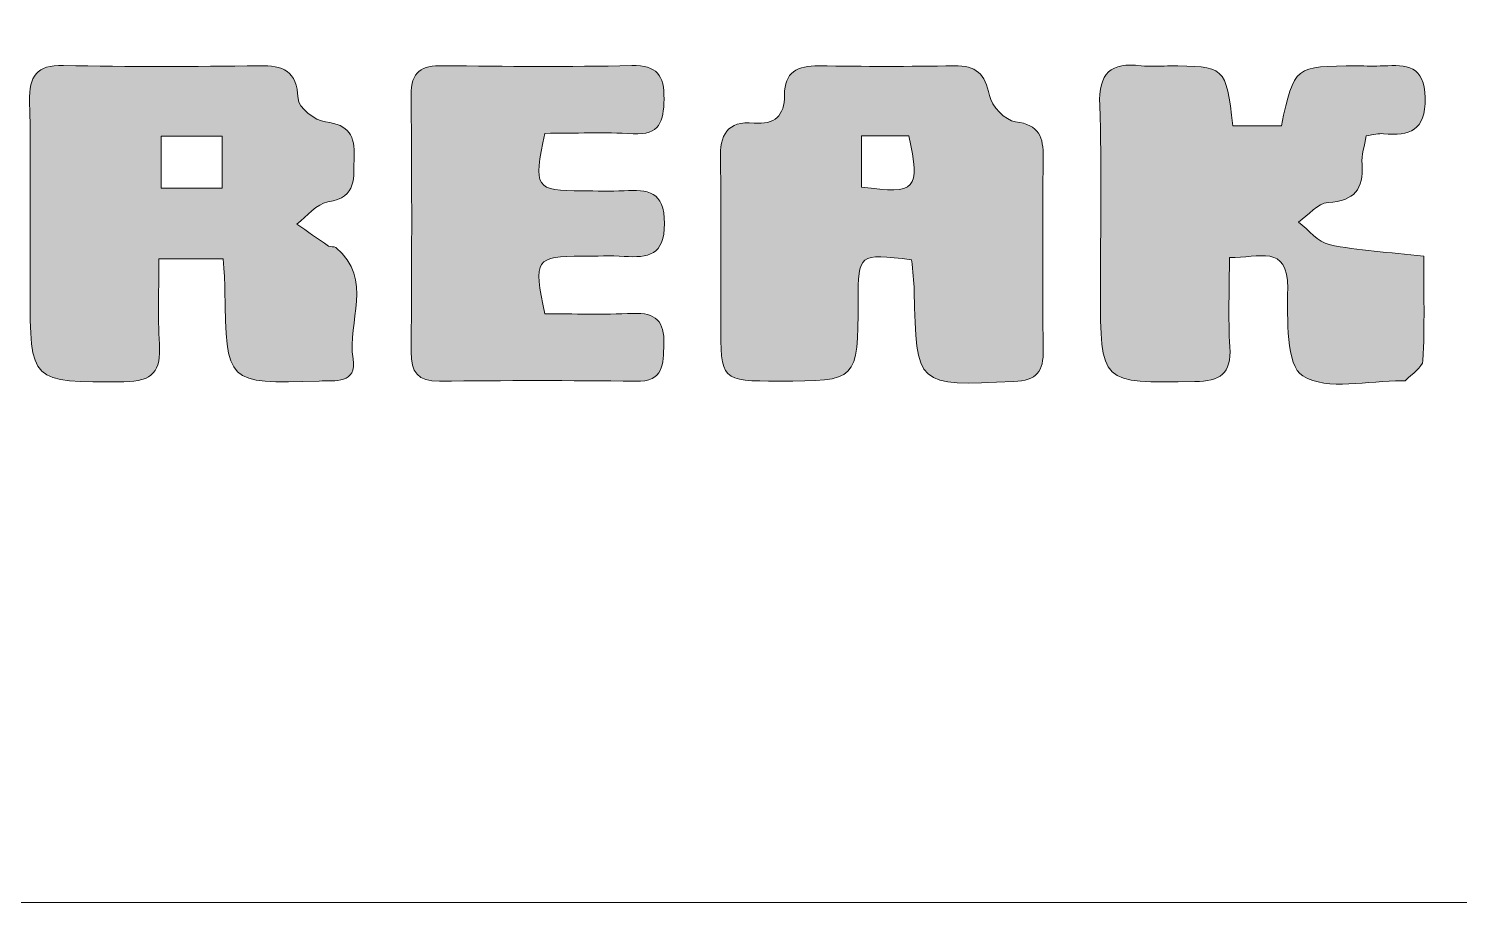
# Model space of a CAD drawing. Header units: inches. Extents: x 0 to 8, y -5.01 to 0.
# Drawn here: x 4.837 to 5.627, y -5.008 to -4.526 of the extents above; entities that cross this region are included whole.
import ezdxf

# ---------------------------------------------------------------- set-up
doc = ezdxf.new("R2010")
doc.units = ezdxf.units.IN
doc.header["$MEASUREMENT"] = 0
doc.layers.add('Layer 1', color=7, linetype='Continuous')

# ---------------------------------------------------------------- blocks, each defined once
blk = doc.blocks.new('block 2')
at = {"layer": 'Layer 1', "true_color": 0xffffff}
h = blk.add_hatch(color=7, dxfattribs=at)
edge = h.paths.add_edge_path()
edge.add_spline(control_points=[(4.9444, -4.65272), (4.93262, -4.65272), (4.92255, -4.65272), (4.90888, -4.65272), (4.90888, -4.6687), (4.90808, -4.68434), (4.90911, -4.69986), (4.91012, -4.71484), (4.9055, -4.72058), (4.88949, -4.7207), (4.83767, -4.72108), (4.83769, -4.72169), (4.83767, -4.66975), (4.83767, -4.63508), (4.83813, -4.6004), (4.83746, -4.56576), (4.83719, -4.55185), (4.84109, -4.54567), (4.85615, -4.54601), (4.89218, -4.54682), (4.92825, -4.54656), (4.9643, -4.54613), (4.9774, -4.54597), (4.98505, -4.54884), (4.98565, -4.56429), (4.98584, -4.569), (4.99509, -4.57655), (5.00083, -4.57719), (5.01392, -4.57864), (5.0171, -4.58512), (5.01663, -4.5965), (5.01618, -4.60744), (5.01876, -4.61892), (5.00208, -4.62139), (4.99593, -4.6223), (4.99068, -4.62933), (4.98503, -4.63356), (4.99084, -4.63764), (4.99661, -4.64178), (5.00252, -4.64572), (5.00357, -4.64642), (5.00559, -4.64578), (5.00651, -4.64655), (5.0277, -4.6641), (5.01263, -4.68757), (5.01603, -4.70806), (5.01831, -4.72183), (5.00604, -4.72005), (4.99726, -4.72031), (4.94595, -4.72183), (4.94596, -4.7218), (4.94529, -4.66998), (4.94523, -4.66516), (4.94481, -4.66035), (4.9444, -4.65272)], knot_values=[0, 0, 0, 0, 1, 1, 1, 2, 2, 2, 3, 3, 3, 4, 4, 4, 5, 5, 5, 6, 6, 6, 7, 7, 7, 8, 8, 8, 9, 9, 9, 10, 10, 10, 11, 11, 11, 12, 12, 12, 13, 13, 13, 14, 14, 14, 15, 15, 15, 16, 16, 16, 17, 17, 17, 18, 18, 18, 18], degree=3, periodic=1)
edge = h.paths.add_edge_path()
edge.add_spline(control_points=[(4.94371, -4.61385), (4.94371, -4.60337), (4.94371, -4.59431), (4.94371, -4.58511), (4.93153, -4.58511), (4.92099, -4.58511), (4.9101, -4.58511), (4.9101, -4.59538), (4.9101, -4.60398), (4.9101, -4.61385), (4.92185, -4.61385), (4.9324, -4.61385), (4.94371, -4.61385)], knot_values=[0, 0, 0, 0, 1, 1, 1, 2, 2, 2, 3, 3, 3, 4, 4, 4, 4], degree=3, periodic=1)
h = blk.add_hatch(color=7, dxfattribs=at)
edge = h.paths.add_edge_path()
edge.add_spline(control_points=[(5.12191, -4.58347), (5.11542, -4.61363), (5.11656, -4.61518), (5.14277, -4.61525), (5.1504, -4.61526), (5.15807, -4.6156), (5.16568, -4.61517), (5.17878, -4.61441), (5.18802, -4.6154), (5.18802, -4.63325), (5.18802, -4.65099), (5.17902, -4.65228), (5.16579, -4.65145), (5.15818, -4.65096), (5.15051, -4.65135), (5.14288, -4.65137), (5.11656, -4.65144), (5.11553, -4.65285), (5.12188, -4.68315), (5.1377, -4.68315), (5.15417, -4.68368), (5.1706, -4.68297), (5.18321, -4.68243), (5.18815, -4.68728), (5.18765, -4.69992), (5.18722, -4.71098), (5.18799, -4.72074), (5.17201, -4.72047), (5.13592, -4.71986), (5.0998, -4.72001), (5.06369, -4.72042), (5.05178, -4.72055), (5.04806, -4.71543), (5.04812, -4.70413), (5.04846, -4.65691), (5.04858, -4.60969), (5.04807, -4.56247), (5.04792, -4.54919), (5.0539, -4.54598), (5.06576, -4.54612), (5.10048, -4.54655), (5.13521, -4.54673), (5.16992, -4.54606), (5.18381, -4.54579), (5.188, -4.55132), (5.18776, -4.56456), (5.18754, -4.57685), (5.18553, -4.58457), (5.17067, -4.58369), (5.15479, -4.58275), (5.13881, -4.58347), (5.12191, -4.58347)], knot_values=[0, 0, 0, 0, 1, 1, 1, 2, 2, 2, 3, 3, 3, 4, 4, 4, 5, 5, 5, 6, 6, 6, 7, 7, 7, 8, 8, 8, 9, 9, 9, 10, 10, 10, 11, 11, 11, 12, 12, 12, 13, 13, 13, 14, 14, 14, 15, 15, 15, 16, 16, 16, 17, 17, 17, 17], degree=3, periodic=1)
h = blk.add_hatch(color=7, dxfattribs=at)
edge = h.paths.add_edge_path()
edge.add_spline(control_points=[(5.32452, -4.65328), (5.29502, -4.64985), (5.29502, -4.64985), (5.29492, -4.67608), (5.29479, -4.72036), (5.29479, -4.72036), (5.25119, -4.72034), (5.21908, -4.72032), (5.21908, -4.72032), (5.21906, -4.6875), (5.21906, -4.65766), (5.2195, -4.62781), (5.21889, -4.59798), (5.21861, -4.58436), (5.22247, -4.5764), (5.23752, -4.57777), (5.24879, -4.57879), (5.25438, -4.57388), (5.25429, -4.56232), (5.25416, -4.54964), (5.26153, -4.54597), (5.27319, -4.54617), (5.29816, -4.54659), (5.32316, -4.54659), (5.34813, -4.54614), (5.36007, -4.54594), (5.36513, -4.55063), (5.36745, -4.56261), (5.36856, -4.56836), (5.37629, -4.57639), (5.38178, -4.57707), (5.39518, -4.57869), (5.39723, -4.58572), (5.39714, -4.59677), (5.39686, -4.63216), (5.3967, -4.66756), (5.3972, -4.70295), (5.39738, -4.71505), (5.39373, -4.72), (5.38079, -4.72059), (5.32699, -4.72309), (5.32703, -4.7235), (5.32594, -4.67045), (5.32582, -4.66504), (5.32506, -4.65964), (5.32452, -4.65328)], knot_values=[0, 0, 0, 0, 1, 1, 1, 2, 2, 2, 3, 3, 3, 4, 4, 4, 5, 5, 5, 6, 6, 6, 7, 7, 7, 8, 8, 8, 9, 9, 9, 10, 10, 10, 11, 11, 11, 12, 12, 12, 13, 13, 13, 14, 14, 14, 15, 15, 15, 15], degree=3, periodic=1)
edge = h.paths.add_edge_path()
edge.add_spline(control_points=[(5.32294, -4.58483), (5.31462, -4.58483), (5.30607, -4.58483), (5.29679, -4.58483), (5.29679, -4.59526), (5.29679, -4.60433), (5.29679, -4.61312), (5.32732, -4.6173), (5.32948, -4.61488), (5.32294, -4.58483)], knot_values=[0, 0, 0, 0, 1, 1, 1, 2, 2, 2, 3, 3, 3, 3], degree=3, periodic=1)
h = blk.add_hatch(color=7, dxfattribs=at)
edge = h.paths.add_edge_path()
edge.add_spline(control_points=[(5.50191, -4.57926), (5.51162, -4.57926), (5.52029, -4.57926), (5.52866, -4.57926), (5.53582, -4.54626), (5.53582, -4.54626), (5.57054, -4.54624), (5.5754, -4.54624), (5.58027, -4.54641), (5.58511, -4.54621), (5.59776, -4.54565), (5.60779, -4.54574), (5.60806, -4.56392), (5.60833, -4.58229), (5.59946, -4.58485), (5.58504, -4.58366), (5.5824, -4.58344), (5.57967, -4.58428), (5.57549, -4.58483), (5.57465, -4.59017), (5.57289, -4.59546), (5.57322, -4.6006), (5.5741, -4.61439), (5.56901, -4.62082), (5.55447, -4.62169), (5.54884, -4.62202), (5.54358, -4.6287), (5.53815, -4.6325), (5.54377, -4.63681), (5.54884, -4.64366), (5.55508, -4.64495), (5.57119, -4.64827), (5.58781, -4.64917), (5.60731, -4.65137), (5.60731, -4.67059), (5.60783, -4.68982), (5.60687, -4.70898), (5.60666, -4.7128), (5.60074, -4.71634), (5.59736, -4.71992), (5.59701, -4.7203), (5.59603, -4.72016), (5.59534, -4.72016), (5.57661, -4.71997), (5.55409, -4.7259), (5.54047, -4.71746), (5.53114, -4.71167), (5.5321, -4.6859), (5.53217, -4.66908), (5.53228, -4.64431), (5.51653, -4.65236), (5.5, -4.6521), (5.5, -4.66897), (5.49924, -4.68532), (5.50023, -4.70154), (5.50115, -4.71642), (5.49495, -4.72036), (5.48083, -4.72061), (5.42872, -4.72153), (5.42874, -4.72198), (5.42874, -4.66998), (5.42874, -4.63597), (5.42965, -4.60192), (5.42837, -4.56795), (5.42771, -4.55004), (5.4345, -4.54411), (5.45123, -4.54617), (5.456, -4.54675), (5.46092, -4.54625), (5.46578, -4.54625), (5.49792, -4.54626), (5.49792, -4.54626), (5.50191, -4.57926)], knot_values=[0, 0, 0, 0, 1, 1, 1, 2, 2, 2, 3, 3, 3, 4, 4, 4, 5, 5, 5, 6, 6, 6, 7, 7, 7, 8, 8, 8, 9, 9, 9, 10, 10, 10, 11, 11, 11, 12, 12, 12, 13, 13, 13, 14, 14, 14, 15, 15, 15, 16, 16, 16, 17, 17, 17, 18, 18, 18, 19, 19, 19, 20, 20, 20, 21, 21, 21, 22, 22, 22, 23, 23, 23, 24, 24, 24, 24], degree=3, periodic=1)
at = {"layer": 'Layer 1', "lineweight": 0}
for points, knots in [([(0.00417, -0.00416), (2.67083, -0.00416), (5.3375, -0.00416), (8.00416, -0.00416), (8.00416, -1.67221), (8.00416, -3.34026), (8.00416, -5.00833), (5.3375, -5.00833), (2.67084, -5.00833), (0.00417, -5.00833), (0.00417, -3.34028), (0.00417, -1.67221), (0.00417, -0.00416)], [0, 0, 0, 0, 1, 1, 1, 2, 2, 2, 3, 3, 3, 4, 4, 4, 4]), ([(4.9444, -4.65272), (4.94481, -4.66035), (4.94523, -4.66516), (4.94529, -4.66998), (4.94596, -4.7218), (4.94595, -4.72183), (4.99726, -4.72031), (5.00604, -4.72005), (5.01831, -4.72183), (5.01603, -4.70806), (5.01263, -4.68757), (5.0277, -4.6641), (5.00651, -4.64655), (5.00559, -4.64578), (5.00357, -4.64642), (5.00252, -4.64572), (4.99661, -4.64178), (4.99084, -4.63764), (4.98503, -4.63356), (4.99068, -4.62933), (4.99593, -4.6223), (5.00208, -4.62139), (5.01876, -4.61892), (5.01618, -4.60744), (5.01663, -4.5965), (5.0171, -4.58512), (5.01392, -4.57864), (5.00083, -4.57719), (4.99509, -4.57655), (4.98584, -4.569), (4.98565, -4.56429), (4.98505, -4.54884), (4.9774, -4.54597), (4.9643, -4.54613), (4.92825, -4.54656), (4.89218, -4.54682), (4.85615, -4.54601), (4.84109, -4.54567), (4.83719, -4.55185), (4.83746, -4.56576), (4.83813, -4.6004), (4.83767, -4.63508), (4.83767, -4.66975), (4.83769, -4.72169), (4.83767, -4.72108), (4.88949, -4.7207), (4.9055, -4.72058), (4.91012, -4.71484), (4.90911, -4.69986), (4.90808, -4.68434), (4.90888, -4.6687), (4.90888, -4.65272), (4.92255, -4.65272), (4.93262, -4.65272), (4.9444, -4.65272)], [0, 0, 0, 0, 1, 1, 1, 2, 2, 2, 3, 3, 3, 4, 4, 4, 5, 5, 5, 6, 6, 6, 7, 7, 7, 8, 8, 8, 9, 9, 9, 10, 10, 10, 11, 11, 11, 12, 12, 12, 13, 13, 13, 14, 14, 14, 15, 15, 15, 16, 16, 16, 17, 17, 17, 18, 18, 18, 18]), ([(4.9444, -4.65272), (4.93262, -4.65272), (4.92255, -4.65272), (4.90888, -4.65272), (4.90888, -4.6687), (4.90808, -4.68434), (4.90911, -4.69986), (4.91012, -4.71484), (4.9055, -4.72058), (4.88949, -4.7207), (4.83767, -4.72108), (4.83769, -4.72169), (4.83767, -4.66975), (4.83767, -4.63508), (4.83813, -4.6004), (4.83746, -4.56576), (4.83719, -4.55185), (4.84109, -4.54567), (4.85615, -4.54601), (4.89218, -4.54682), (4.92825, -4.54656), (4.9643, -4.54613), (4.9774, -4.54597), (4.98505, -4.54884), (4.98565, -4.56429), (4.98584, -4.569), (4.99509, -4.57655), (5.00083, -4.57719), (5.01392, -4.57864), (5.0171, -4.58512), (5.01663, -4.5965), (5.01618, -4.60744), (5.01876, -4.61892), (5.00208, -4.62139), (4.99593, -4.6223), (4.99068, -4.62933), (4.98503, -4.63356), (4.99084, -4.63764), (4.99661, -4.64178), (5.00252, -4.64572), (5.00357, -4.64642), (5.00559, -4.64578), (5.00651, -4.64655), (5.0277, -4.6641), (5.01263, -4.68757), (5.01603, -4.70806), (5.01831, -4.72183), (5.00604, -4.72005), (4.99726, -4.72031), (4.94595, -4.72183), (4.94596, -4.7218), (4.94529, -4.66998), (4.94523, -4.66516), (4.94481, -4.66035), (4.9444, -4.65272)], [0, 0, 0, 0, 1, 1, 1, 2, 2, 2, 3, 3, 3, 4, 4, 4, 5, 5, 5, 6, 6, 6, 7, 7, 7, 8, 8, 8, 9, 9, 9, 10, 10, 10, 11, 11, 11, 12, 12, 12, 13, 13, 13, 14, 14, 14, 15, 15, 15, 16, 16, 16, 17, 17, 17, 18, 18, 18, 18]), ([(5.12191, -4.58347), (5.13881, -4.58347), (5.15479, -4.58275), (5.17067, -4.58369), (5.18553, -4.58457), (5.18754, -4.57685), (5.18776, -4.56456), (5.188, -4.55132), (5.18381, -4.54579), (5.16992, -4.54606), (5.13521, -4.54673), (5.10048, -4.54655), (5.06576, -4.54612), (5.0539, -4.54598), (5.04792, -4.54919), (5.04807, -4.56247), (5.04858, -4.60969), (5.04846, -4.65691), (5.04812, -4.70413), (5.04806, -4.71543), (5.05178, -4.72055), (5.06369, -4.72042), (5.0998, -4.72001), (5.13592, -4.71986), (5.17201, -4.72047), (5.18799, -4.72074), (5.18722, -4.71098), (5.18765, -4.69992), (5.18815, -4.68728), (5.18321, -4.68243), (5.1706, -4.68297), (5.15417, -4.68368), (5.1377, -4.68315), (5.12188, -4.68315), (5.11553, -4.65285), (5.11656, -4.65144), (5.14288, -4.65137), (5.15051, -4.65135), (5.15818, -4.65096), (5.16579, -4.65145), (5.17902, -4.65228), (5.18802, -4.65099), (5.18802, -4.63325), (5.18802, -4.6154), (5.17878, -4.61441), (5.16568, -4.61517), (5.15807, -4.6156), (5.1504, -4.61526), (5.14277, -4.61525), (5.11656, -4.61518), (5.11542, -4.61363), (5.12191, -4.58347)], [0, 0, 0, 0, 1, 1, 1, 2, 2, 2, 3, 3, 3, 4, 4, 4, 5, 5, 5, 6, 6, 6, 7, 7, 7, 8, 8, 8, 9, 9, 9, 10, 10, 10, 11, 11, 11, 12, 12, 12, 13, 13, 13, 14, 14, 14, 15, 15, 15, 16, 16, 16, 17, 17, 17, 17]), ([(5.12191, -4.58347), (5.11542, -4.61363), (5.11656, -4.61518), (5.14277, -4.61525), (5.1504, -4.61526), (5.15807, -4.6156), (5.16568, -4.61517), (5.17878, -4.61441), (5.18802, -4.6154), (5.18802, -4.63325), (5.18802, -4.65099), (5.17902, -4.65228), (5.16579, -4.65145), (5.15818, -4.65096), (5.15051, -4.65135), (5.14288, -4.65137), (5.11656, -4.65144), (5.11553, -4.65285), (5.12188, -4.68315), (5.1377, -4.68315), (5.15417, -4.68368), (5.1706, -4.68297), (5.18321, -4.68243), (5.18815, -4.68728), (5.18765, -4.69992), (5.18722, -4.71098), (5.18799, -4.72074), (5.17201, -4.72047), (5.13592, -4.71986), (5.0998, -4.72001), (5.06369, -4.72042), (5.05178, -4.72055), (5.04806, -4.71543), (5.04812, -4.70413), (5.04846, -4.65691), (5.04858, -4.60969), (5.04807, -4.56247), (5.04792, -4.54919), (5.0539, -4.54598), (5.06576, -4.54612), (5.10048, -4.54655), (5.13521, -4.54673), (5.16992, -4.54606), (5.18381, -4.54579), (5.188, -4.55132), (5.18776, -4.56456), (5.18754, -4.57685), (5.18553, -4.58457), (5.17067, -4.58369), (5.15479, -4.58275), (5.13881, -4.58347), (5.12191, -4.58347)], [0, 0, 0, 0, 1, 1, 1, 2, 2, 2, 3, 3, 3, 4, 4, 4, 5, 5, 5, 6, 6, 6, 7, 7, 7, 8, 8, 8, 9, 9, 9, 10, 10, 10, 11, 11, 11, 12, 12, 12, 13, 13, 13, 14, 14, 14, 15, 15, 15, 16, 16, 16, 17, 17, 17, 17]), ([(5.32452, -4.65328), (5.32506, -4.65964), (5.32582, -4.66504), (5.32594, -4.67045), (5.32703, -4.7235), (5.32699, -4.72309), (5.38079, -4.72059), (5.39373, -4.72), (5.39738, -4.71505), (5.3972, -4.70295), (5.3967, -4.66756), (5.39686, -4.63216), (5.39714, -4.59677), (5.39723, -4.58572), (5.39518, -4.57869), (5.38178, -4.57707), (5.37629, -4.57639), (5.36856, -4.56836), (5.36745, -4.56261), (5.36513, -4.55063), (5.36007, -4.54594), (5.34813, -4.54614), (5.32316, -4.54659), (5.29816, -4.54659), (5.27319, -4.54617), (5.26153, -4.54597), (5.25416, -4.54964), (5.25429, -4.56232), (5.25438, -4.57388), (5.24879, -4.57879), (5.23752, -4.57777), (5.22247, -4.5764), (5.21861, -4.58436), (5.21889, -4.59798), (5.2195, -4.62781), (5.21906, -4.65766), (5.21906, -4.6875), (5.21908, -4.72032), (5.21908, -4.72032), (5.25119, -4.72034), (5.29479, -4.72036), (5.29479, -4.72036), (5.29492, -4.67608), (5.29502, -4.64985), (5.29502, -4.64985), (5.32452, -4.65328)], [0, 0, 0, 0, 1, 1, 1, 2, 2, 2, 3, 3, 3, 4, 4, 4, 5, 5, 5, 6, 6, 6, 7, 7, 7, 8, 8, 8, 9, 9, 9, 10, 10, 10, 11, 11, 11, 12, 12, 12, 13, 13, 13, 14, 14, 14, 15, 15, 15, 15]), ([(5.32452, -4.65328), (5.29502, -4.64985), (5.29502, -4.64985), (5.29492, -4.67608), (5.29479, -4.72036), (5.29479, -4.72036), (5.25119, -4.72034), (5.21908, -4.72032), (5.21908, -4.72032), (5.21906, -4.6875), (5.21906, -4.65766), (5.2195, -4.62781), (5.21889, -4.59798), (5.21861, -4.58436), (5.22247, -4.5764), (5.23752, -4.57777), (5.24879, -4.57879), (5.25438, -4.57388), (5.25429, -4.56232), (5.25416, -4.54964), (5.26153, -4.54597), (5.27319, -4.54617), (5.29816, -4.54659), (5.32316, -4.54659), (5.34813, -4.54614), (5.36007, -4.54594), (5.36513, -4.55063), (5.36745, -4.56261), (5.36856, -4.56836), (5.37629, -4.57639), (5.38178, -4.57707), (5.39518, -4.57869), (5.39723, -4.58572), (5.39714, -4.59677), (5.39686, -4.63216), (5.3967, -4.66756), (5.3972, -4.70295), (5.39738, -4.71505), (5.39373, -4.72), (5.38079, -4.72059), (5.32699, -4.72309), (5.32703, -4.7235), (5.32594, -4.67045), (5.32582, -4.66504), (5.32506, -4.65964), (5.32452, -4.65328)], [0, 0, 0, 0, 1, 1, 1, 2, 2, 2, 3, 3, 3, 4, 4, 4, 5, 5, 5, 6, 6, 6, 7, 7, 7, 8, 8, 8, 9, 9, 9, 10, 10, 10, 11, 11, 11, 12, 12, 12, 13, 13, 13, 14, 14, 14, 15, 15, 15, 15]), ([(5.50191, -4.57926), (5.49792, -4.54626), (5.49792, -4.54626), (5.46578, -4.54625), (5.46092, -4.54625), (5.456, -4.54675), (5.45123, -4.54617), (5.4345, -4.54411), (5.42771, -4.55004), (5.42837, -4.56795), (5.42965, -4.60192), (5.42874, -4.63597), (5.42874, -4.66998), (5.42874, -4.72198), (5.42872, -4.72153), (5.48083, -4.72061), (5.49495, -4.72036), (5.50115, -4.71642), (5.50023, -4.70154), (5.49924, -4.68532), (5.5, -4.66897), (5.5, -4.6521), (5.51653, -4.65236), (5.53228, -4.64431), (5.53217, -4.66908), (5.5321, -4.6859), (5.53114, -4.71167), (5.54047, -4.71746), (5.55409, -4.7259), (5.57661, -4.71997), (5.59534, -4.72016), (5.59603, -4.72016), (5.59701, -4.7203), (5.59736, -4.71992), (5.60074, -4.71634), (5.60666, -4.7128), (5.60687, -4.70898), (5.60783, -4.68982), (5.60731, -4.67059), (5.60731, -4.65137), (5.58781, -4.64917), (5.57119, -4.64827), (5.55508, -4.64495), (5.54884, -4.64366), (5.54377, -4.63681), (5.53815, -4.6325), (5.54358, -4.6287), (5.54884, -4.62202), (5.55447, -4.62169), (5.56901, -4.62082), (5.5741, -4.61439), (5.57322, -4.6006), (5.57289, -4.59546), (5.57465, -4.59017), (5.57549, -4.58483), (5.57967, -4.58428), (5.5824, -4.58344), (5.58504, -4.58366), (5.59946, -4.58485), (5.60833, -4.58229), (5.60806, -4.56392), (5.60779, -4.54574), (5.59776, -4.54565), (5.58511, -4.54621), (5.58027, -4.54641), (5.5754, -4.54624), (5.57054, -4.54624), (5.53582, -4.54626), (5.53582, -4.54626), (5.52866, -4.57926), (5.52029, -4.57926), (5.51162, -4.57926), (5.50191, -4.57926)], [0, 0, 0, 0, 1, 1, 1, 2, 2, 2, 3, 3, 3, 4, 4, 4, 5, 5, 5, 6, 6, 6, 7, 7, 7, 8, 8, 8, 9, 9, 9, 10, 10, 10, 11, 11, 11, 12, 12, 12, 13, 13, 13, 14, 14, 14, 15, 15, 15, 16, 16, 16, 17, 17, 17, 18, 18, 18, 19, 19, 19, 20, 20, 20, 21, 21, 21, 22, 22, 22, 23, 23, 23, 24, 24, 24, 24]), ([(5.50191, -4.57926), (5.51162, -4.57926), (5.52029, -4.57926), (5.52866, -4.57926), (5.53582, -4.54626), (5.53582, -4.54626), (5.57054, -4.54624), (5.5754, -4.54624), (5.58027, -4.54641), (5.58511, -4.54621), (5.59776, -4.54565), (5.60779, -4.54574), (5.60806, -4.56392), (5.60833, -4.58229), (5.59946, -4.58485), (5.58504, -4.58366), (5.5824, -4.58344), (5.57967, -4.58428), (5.57549, -4.58483), (5.57465, -4.59017), (5.57289, -4.59546), (5.57322, -4.6006), (5.5741, -4.61439), (5.56901, -4.62082), (5.55447, -4.62169), (5.54884, -4.62202), (5.54358, -4.6287), (5.53815, -4.6325), (5.54377, -4.63681), (5.54884, -4.64366), (5.55508, -4.64495), (5.57119, -4.64827), (5.58781, -4.64917), (5.60731, -4.65137), (5.60731, -4.67059), (5.60783, -4.68982), (5.60687, -4.70898), (5.60666, -4.7128), (5.60074, -4.71634), (5.59736, -4.71992), (5.59701, -4.7203), (5.59603, -4.72016), (5.59534, -4.72016), (5.57661, -4.71997), (5.55409, -4.7259), (5.54047, -4.71746), (5.53114, -4.71167), (5.5321, -4.6859), (5.53217, -4.66908), (5.53228, -4.64431), (5.51653, -4.65236), (5.5, -4.6521), (5.5, -4.66897), (5.49924, -4.68532), (5.50023, -4.70154), (5.50115, -4.71642), (5.49495, -4.72036), (5.48083, -4.72061), (5.42872, -4.72153), (5.42874, -4.72198), (5.42874, -4.66998), (5.42874, -4.63597), (5.42965, -4.60192), (5.42837, -4.56795), (5.42771, -4.55004), (5.4345, -4.54411), (5.45123, -4.54617), (5.456, -4.54675), (5.46092, -4.54625), (5.46578, -4.54625), (5.49792, -4.54626), (5.49792, -4.54626), (5.50191, -4.57926)], [0, 0, 0, 0, 1, 1, 1, 2, 2, 2, 3, 3, 3, 4, 4, 4, 5, 5, 5, 6, 6, 6, 7, 7, 7, 8, 8, 8, 9, 9, 9, 10, 10, 10, 11, 11, 11, 12, 12, 12, 13, 13, 13, 14, 14, 14, 15, 15, 15, 16, 16, 16, 17, 17, 17, 18, 18, 18, 19, 19, 19, 20, 20, 20, 21, 21, 21, 22, 22, 22, 23, 23, 23, 24, 24, 24, 24]), ([(4.94371, -4.61385), (4.94371, -4.60337), (4.94371, -4.59431), (4.94371, -4.58511), (4.93153, -4.58511), (4.92099, -4.58511), (4.9101, -4.58511), (4.9101, -4.59538), (4.9101, -4.60398), (4.9101, -4.61385), (4.92185, -4.61385), (4.9324, -4.61385), (4.94371, -4.61385)], [0, 0, 0, 0, 1, 1, 1, 2, 2, 2, 3, 3, 3, 4, 4, 4, 4]), ([(4.94371, -4.61385), (4.9324, -4.61385), (4.92185, -4.61385), (4.9101, -4.61385), (4.9101, -4.60398), (4.9101, -4.59538), (4.9101, -4.58511), (4.92099, -4.58511), (4.93153, -4.58511), (4.94371, -4.58511), (4.94371, -4.59431), (4.94371, -4.60337), (4.94371, -4.61385)], [0, 0, 0, 0, 1, 1, 1, 2, 2, 2, 3, 3, 3, 4, 4, 4, 4]), ([(5.32294, -4.58483), (5.31462, -4.58483), (5.30607, -4.58483), (5.29679, -4.58483), (5.29679, -4.59526), (5.29679, -4.60433), (5.29679, -4.61312), (5.32732, -4.6173), (5.32948, -4.61488), (5.32294, -4.58483)], [0, 0, 0, 0, 1, 1, 1, 2, 2, 2, 3, 3, 3, 3]), ([(5.32294, -4.58483), (5.32948, -4.61488), (5.32732, -4.6173), (5.29679, -4.61312), (5.29679, -4.60433), (5.29679, -4.59526), (5.29679, -4.58483), (5.30607, -4.58483), (5.31462, -4.58483), (5.32294, -4.58483)], [0, 0, 0, 0, 1, 1, 1, 2, 2, 2, 3, 3, 3, 3])]:
    blk.add_open_spline(points, degree=3, knots=knots, dxfattribs=at)

msp = doc.modelspace()

# ---------------------------------------------------------------- block references
at = {"layer": 'Layer 1'}
msp.add_blockref('block 2', (0, 0), dxfattribs=at)

doc.saveas('drawing.dxf')
